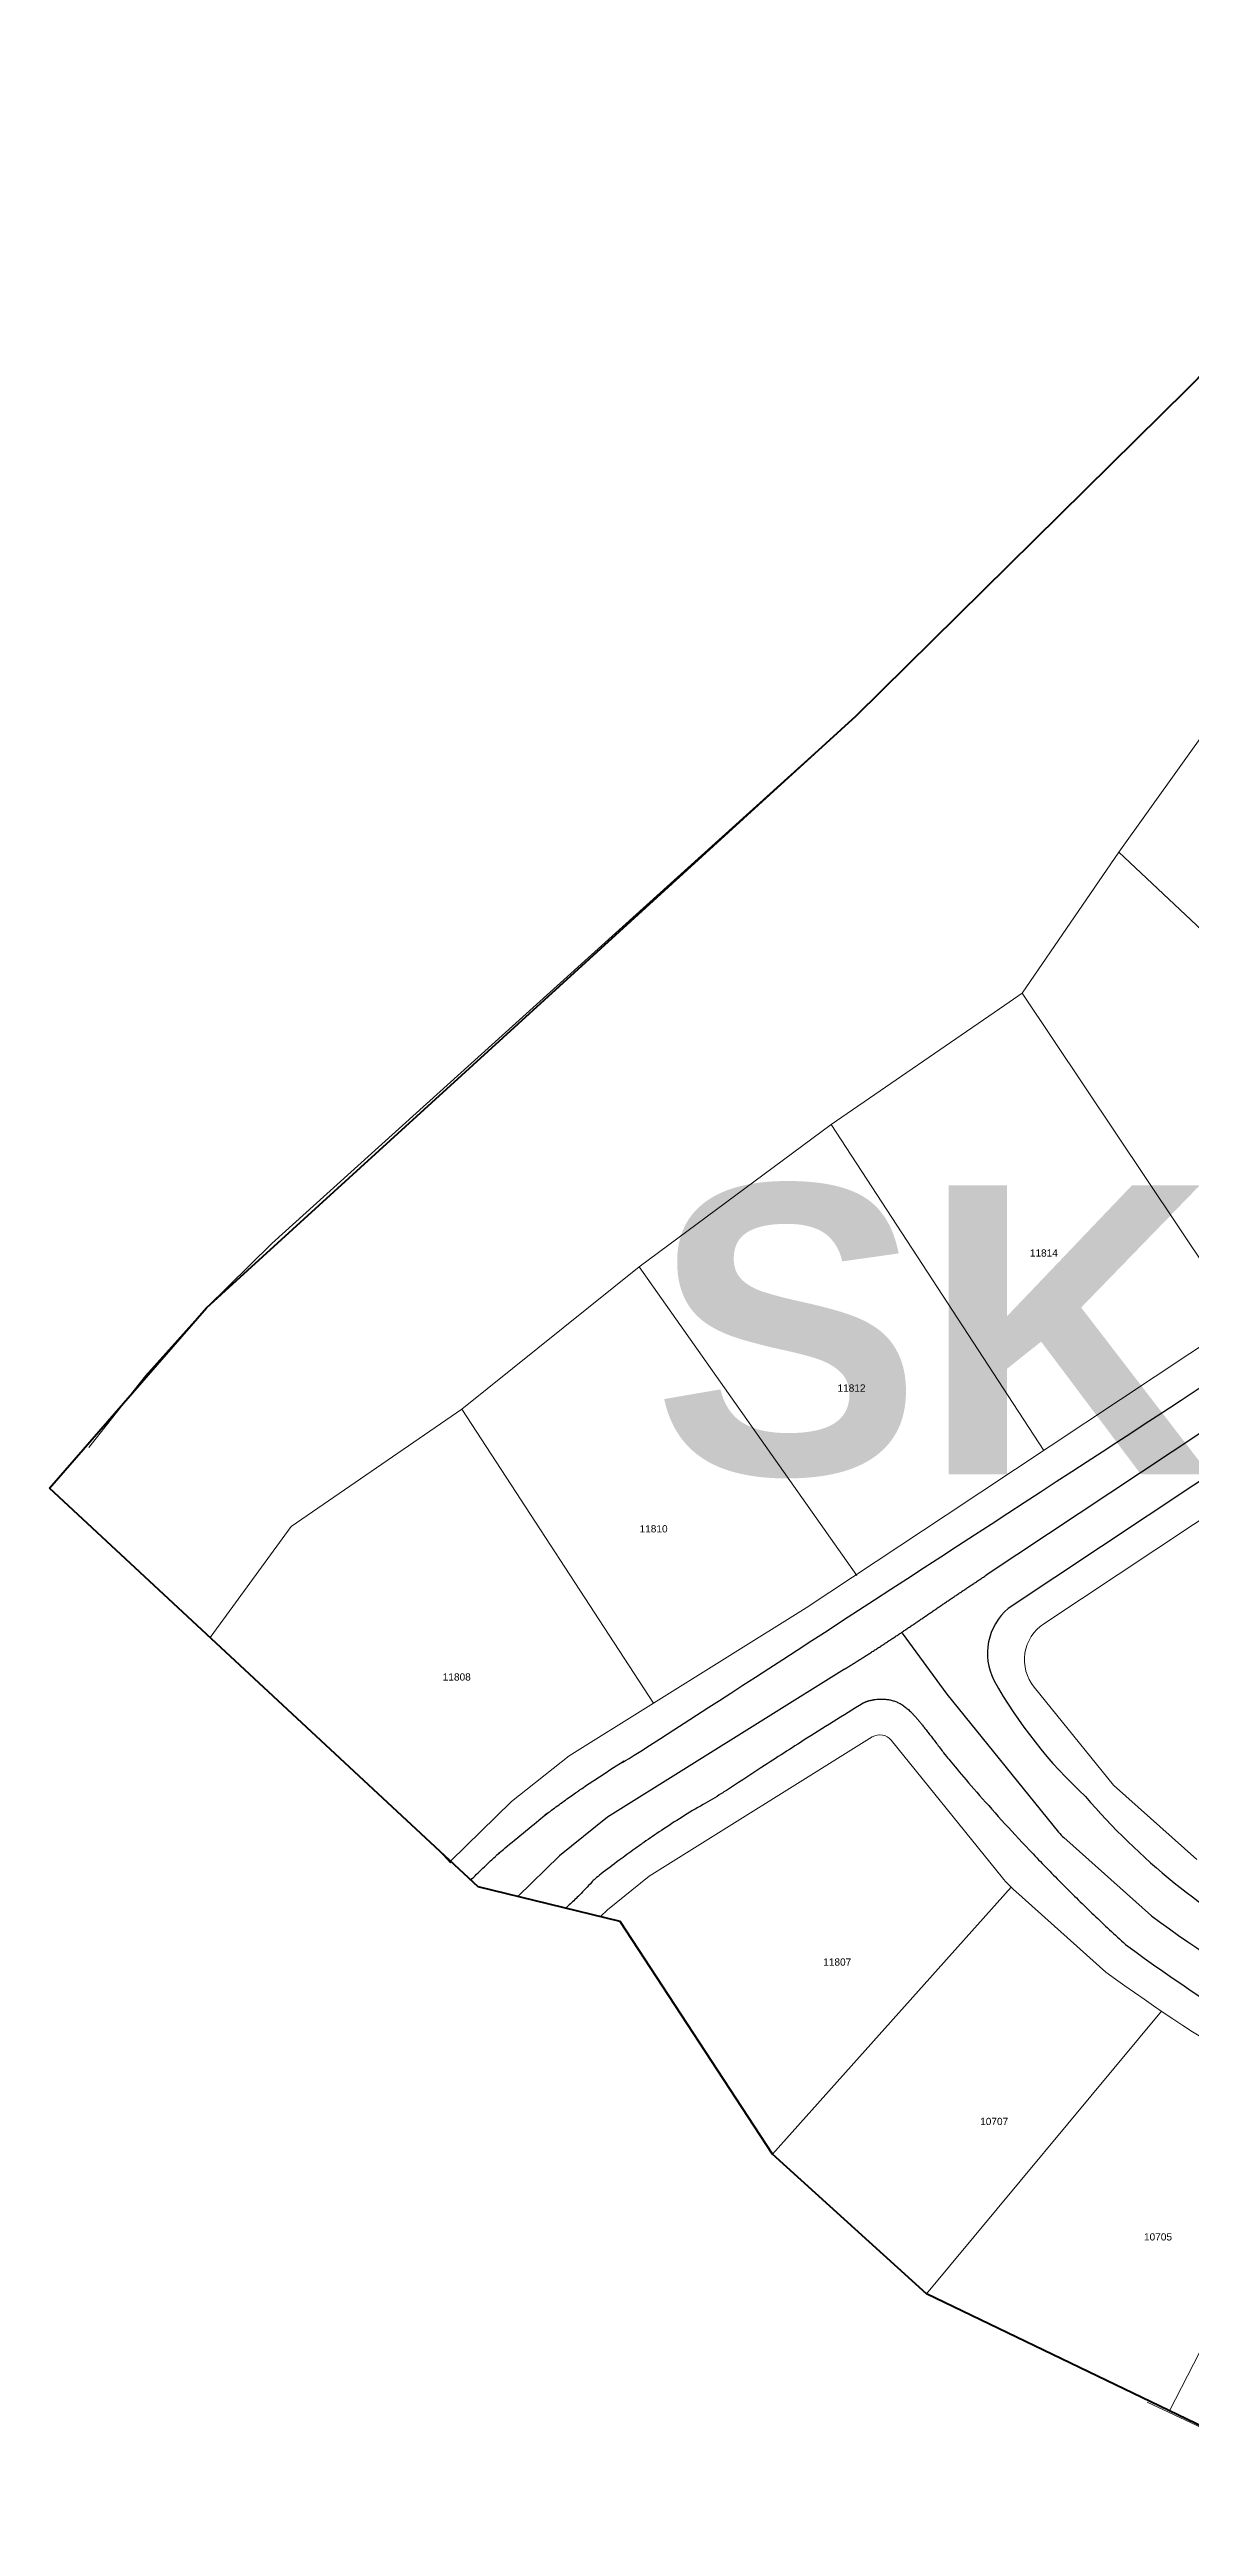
# Model space of a CAD drawing. Header units: inches. Extents: x 0 to 3095142, y 0 to 10137491.
# Drawn here: x 3091418 to 3091813, y 10136626 to 10137483 of the extents above; entities that cross this region are included whole.
import ezdxf
from ezdxf.enums import TextEntityAlignment as Align
from ezdxf.lldxf.tags import DXFTag

# ---------------------------------------------------------------- set-up
doc = ezdxf.new("R2010")
doc.units = ezdxf.units.IN
doc.header["$MEASUREMENT"] = 0
for name, color, linetype, lineweight in [('Addresses', 7, 'Continuous', 0), ('MST Service Group', 30, 'Continuous', 50), ('Parcels', 253, 'Continuous', 0), ('Project Boundary', 4, 'Continuous', 50), ('Right of Way (ROW)', 7, 'SOC_ROW', 0)]:
    doc.layers.add(name, color=color, linetype=linetype, lineweight=lineweight)
doc.layers.add('Centerline', color=250, linetype='CENTERu')
doc.layers.add('E_EOP', color=7, linetype='EOP_LINE')
doc.styles.add('LINETYPES', font='arial.ttf', dxfattribs={"oblique": 10, "height": 1})
doc.styles.add('SOC_LT_S', font='romans.shx')
doc.styles.get("Standard").update_dxf_attribs({"font": 'arial.ttf'})
doc.linetypes.add('CENTERu', pattern='A,1,-1.8,["C",LINETYPES,S=0.7,R=180,X=0.35,Y=0.175],0,["L",LINETYPES,S=0.7,R=180,X=0.1,Y=0.525],-1.8,10', length=14.6)
tags = doc.linetypes.add('EOP_LINE', pattern='A,3,-0.2,["EOP",Standard,S=0.1,R=0,X=-0.1,Y=-0.05],-0.25', length=3.45).pattern_tags.tags
tags[6] = DXFTag(74, 10)
tags = doc.linetypes.add('SOC_ROW', pattern='A,0.399525,-0.04311,["R/W",SOC_LT_S,S=0.049541,R=0,X=0,Y=-0.024771],-0.205888', length=0.648523).pattern_tags.tags
tags[6] = DXFTag(74, 10)

msp = doc.modelspace()

# ---------------------------------------------------------------- linework, layer by layer
at = {"layer": 'Centerline', "ltscale": 5}
for points in [[(3091961.01, 10137122.77), (3091942.61, 10137105.06), (3091930, 10137091.66), (3091917.95, 10137079.74), (3091880.96, 10137048.29), (3091838.84, 10137019.19), (3091742.32, 10136955.19)], [(3091693.29, 10136922.69), (3091611.26, 10136871.52), (3091611.26, 10136871.52)], [(3091611.26, 10136871.52), (3091594.61, 10136858.16), (3091580.25, 10136844.08)]]:
    msp.add_lwpolyline(points, dxfattribs=at)
msp.add_lwpolyline([(3091713.25, 10136935.14), (3091728.74, 10136914.05), (3091767.41, 10136866.29, 0.040402), (3091769.19, 10136864.42), (3091799.54, 10136837.33, 0.053933), (3091906.05, 10136775.92, -0.048769), (3092020.45, 10136704.93), (3092221.54, 10136541.35), (3092236.8, 10136530.41, 0.092095), (3092365.85, 10136472.1), (3092482.16, 10136459.43, -0.073048), (3092606.74, 10136419.3)], format="xyb", dxfattribs=at)
msp.add_open_spline([(3091693.29, 10136922.69), (3091703.27, 10136928.92), (3091713.25, 10136935.14), (3091722.7, 10136942.19), (3091732.51, 10136948.69), (3091742.32, 10136955.19)], degree=5, dxfattribs=at)
at = {"layer": 'E_EOP', "ltscale": 30}
msp.add_lwpolyline([(3091970.54, 10137112.86), (3091952.39, 10137095.39), (3091939.84, 10137082.06), (3091927.25, 10137069.61), (3091889.34, 10137037.38), (3091846.55, 10137007.8), (3091749.91, 10136943.74)], dxfattribs=at)
for points in [[(3091699.73, 10136910.97, -724.725836), (3091699.73, 10136910.97, 0.002289), (3091679.01, 10136897.97, 0.003076), (3091663.7, 10136888.13, 0.00034), (3091652.42, 10136880.78, -0.00228), (3091650.74, 10136879.69, -0.014788), (3091644.38, 10136875.88, 0.01288), (3091637.07, 10136871.54, 0.006089), (3091629.94, 10136866.92, 0.006983), (3091623.82, 10136862.74, 0.003059), (3091620.72, 10136860.52, 0.001739), (3091615.29, 10136856.57, 0.006259), (3091609.05, 10136851.86, 0.018105), (3091606.97, 10136850.13, 0.023508), (3091605.72, 10136848.9, -0.006926), (3091601.64, 10136844.61, -0.009439), (3091599.98, 10136842.97, -0.00511), (3091596.83, 10136840.04)], [(3091790.54, 10136827.45, 0.055578), (3091900.38, 10136763.75, -0.048587), (3092012.14, 10136694.39), (3092213.38, 10136530.68), (3092229.05, 10136519.44, 0.092701), (3092363.49, 10136458.85), (3092477.26, 10136445.96, -0.079604), (3092600.75, 10136407.29)]]:
    msp.add_lwpolyline(points, format="xyb", dxfattribs=at)
for centre, radius, start, end in [((3091763.57, 10136928.08), 20.78, 131.09012, 206.33799), ((3091887.93, 10136999.16), 163.99, 209.31962, 227.29384), ((3091957.49, 10137034.06), 238.4, 220.68269, 241.28428)]:
    msp.add_arc(centre, radius, start, end, dxfattribs=at)
at = {"layer": 'E_EOP', "color": 7, "ltscale": 30}
msp.add_rational_spline([(3091563.95, 10136849.75), (3091566.53, 10136852.31), (3091569.14, 10136854.82), (3091571.79, 10136857.3), (3091573.13, 10136858.55), (3091574.5, 10136859.76), (3091575.91, 10136860.92), (3091580.17, 10136864.44), (3091584.44, 10136867.95), (3091588.72, 10136871.45), (3091589.23, 10136871.87), (3091589.75, 10136872.28), (3091590.28, 10136872.68), (3091592.8, 10136874.58), (3091595.34, 10136876.46), (3091597.91, 10136878.29), (3091600.02, 10136879.8), (3091602.15, 10136881.26), (3091604.31, 10136882.69), (3091610.74, 10136886.96), (3091617.22, 10136891.15), (3091623.77, 10136895.25), (3091636.99, 10136903.53), (3091650.16, 10136911.91), (3091663.28, 10136920.36), (3091678.31, 10136930.06), (3091693.32, 10136939.79), (3091708.32, 10136949.54), (3091737.81, 10136968.73), (3091767.28, 10136987.95), (3091796.72, 10137007.2), (3091815.06, 10137019.18), (3091833.27, 10137031.35), (3091851.36, 10137043.68), (3091859.96, 10137049.54), (3091868.43, 10137055.58), (3091876.78, 10137061.79), (3091882.67, 10137066.17), (3091888.37, 10137070.81), (3091893.85, 10137075.7), (3091901.6, 10137082.6), (3091909.12, 10137089.74), (3091916.42, 10137097.11), (3091922.35, 10137103.1), (3091928.22, 10137109.16), (3091934.02, 10137115.29), (3091937.42, 10137118.89), (3091940.76, 10137122.55), (3091944.03, 10137126.27), (3091946.62, 10137129.22), (3091949.18, 10137132.21), (3091951.71, 10137135.22), (3091954.53, 10137138.59), (3091957.32, 10137141.99), (3091960.08, 10137145.42), (3091960.91, 10137146.46), (3091961.72, 10137147.53), (3091962.5, 10137148.63), (3091971.9, 10137161.94), (3091981.28, 10137175.27), (3091990.62, 10137188.62), (3091995.64, 10137195.8), (3092000.36, 10137203.18), (3092004.78, 10137210.75), (3092012.09, 10137223.27), (3092019.09, 10137235.96), (3092025.78, 10137248.82), (3092026.63, 10137251.98), (3092027.85, 10137260.86), (3092018.33, 10137269.19), (3092012.32, 10137271.98), (3091953.37, 10137305.35), (3091891.27, 10137344.6), (3091828.37, 10137382.36)], [1, 0.999921204347, 0.999921204347, 1, 0.999689315909, 0.999689315909, 1, 0.999998270456, 0.999998270456, 1, 0.999878973616, 0.999878973616, 1, 0.999935687719, 0.999935687719, 1, 0.999904030084, 0.999904030084, 1, 0.999942684356, 0.999942684356, 1, 0.999985979147, 0.999985979147, 1, 0.999998601386, 0.999998601386, 1, 0.999999638388, 0.999999638388, 1, 0.999968297877, 0.999968297877, 1, 0.999859449662, 0.999859449662, 1, 0.999349605035, 0.999349605035, 1, 0.999673889783, 0.999673889783, 1, 0.999958901857, 0.999958901857, 1, 0.999880755752, 0.999880755752, 1, 0.99995661407, 0.99995661407, 1, 0.999965279612, 0.999965279612, 1, 0.999682162405, 0.999682162405, 1, 0.999997852191, 0.999997852191, 1, 0.999445341207, 0.999445341207, 1, 0.99979766702, 0.99979766702, 1, 1, 1, 1, 1, 1, 1, 1], degree=3, knots=[0, 0, 0, 0, 0.03075, 0.03075, 0.03075, 0.091811, 0.091811, 0.091811, 0.096367, 0.096367, 0.096367, 0.134477, 0.134477, 0.134477, 0.162258, 0.162258, 0.162258, 0.196194, 0.196194, 0.196194, 0.22242, 0.22242, 0.22242, 0.235391, 0.235391, 0.235391, 0.239488, 0.239488, 0.239488, 0.241571, 0.241571, 0.241571, 0.261075, 0.261075, 0.261075, 0.302144, 0.302144, 0.302144, 0.390496, 0.390496, 0.390496, 0.453055, 0.453055, 0.453055, 0.475263, 0.475263, 0.475263, 0.513091, 0.513091, 0.513091, 0.535908, 0.535908, 0.535908, 0.55632, 0.55632, 0.55632, 0.618081, 0.618081, 0.618081, 0.623158, 0.623158, 0.623158, 0.704747, 0.704747, 0.704747, 0.754023, 0.754023, 0.754023, 9.895673, 30.323916, 30.323916, 30.323916, 31.318331, 31.318331, 31.318331, 31.318331], dxfattribs=at)
at = {"layer": 'E_EOP', "ltscale": 30}
msp.add_rational_spline([(3091699.73, 10136910.97), (3091702.67, 10136912.79), (3091711.44, 10136913.74), (3091714.69, 10136910.76), (3091716.78, 10136908.01), (3091730.03, 10136890.59), (3091744.07, 10136873.79), (3091758.86, 10136857.64), (3091774.36, 10136842.18), (3091790.54, 10136827.45)], [1, 1, 1, 1, 1, 0.998346021078, 0.997519031617, 0.997519031617, 0.998346021078, 1], degree=5, knots=[0, 0, 0, 0, 0, 0, 1, 1, 1, 1, 1.181941, 1.181941, 1.181941, 1.181941, 1.181941, 1.181941], dxfattribs=at)
at = {"layer": 'Parcels'}
for p, q in [((3091479.39, 10136941.4), (3091473.78, 10136933.61)), ((3091798.04, 10136669.14), (3091798.04, 10136669.14))]:
    msp.add_line(p, q, dxfattribs=at)
for points in [[(3091431.76, 10136999.38), (3091451.41, 10137024.19), (3091472.54, 10137047.75), (3091495.08, 10137069.97), (3091697.39, 10137252.55), (3091811.86, 10137365.63)], [(3091830.54, 10137264.57), (3091788.26, 10137205.4), (3091901.65, 10137098.78)], [(3091688.7, 10137111.21), (3091748.83, 10137152.5), (3091754.76, 10137156.57), (3091788.26, 10137205.4)], [(3091754.83, 10137156.61), (3091830.31, 10137043.68)], [(3091697.51, 10136955.1), (3091622.2, 10137061.95), (3091688.7, 10137111.21), (3091762.26, 10136998.41)], [(3091627.21, 10136910.94), (3091560.81, 10137012.68), (3091622.2, 10137061.95)], [(3091479.39, 10136941.4), (3091501.79, 10136972.02), (3091560.81, 10137012.68)], [(3091556.96, 10136855.66), (3091553.29, 10136859.73)], [(3091557.35, 10136855.95), (3091556.96, 10136855.66)], [(3091803.01, 10136804.35), (3091721.73, 10136706.58), (3091668.33, 10136754.85), (3091750.97, 10136847.25)], [(3091668.33, 10136754.85), (3091615.71, 10136835.44)], [(3091859.59, 10136770.57), (3091805.76, 10136666.06), (3091721.73, 10136706.58)], [(3091798.04, 10136669.14), (3091858.48, 10136640.67), (3091883.18, 10136622.19)]]:
    msp.add_lwpolyline(points, dxfattribs=at)
at = {"layer": 'Project Boundary', "ltscale": 5}
for points in [[(3091418.15, 10136985.3), (3091472.54, 10137047.75), (3091697.39, 10137252.55), (3091811.86, 10137365.63), (3091927.77, 10137483.09), (3091985.01, 10137454.19), (3092173.9, 10137364.62), (3092509.19, 10137181.88), (3092781.29, 10137091.43)], [(3092879.84, 10136195.42), (3092477.35, 10136308.58), (3092442.74, 10136311.28), (3092405.35, 10136315.73), (3092254.94, 10136339.52), (3091858.48, 10136640.67), (3091721.73, 10136706.58), (3091668.33, 10136754.85), (3091615.71, 10136835.44), (3091566.53, 10136847.42), (3091418.15, 10136985.3)]]:
    msp.add_lwpolyline(points, dxfattribs=at)
at = {"layer": 'Right of Way (ROW)', "ltscale": 80}
for points in [[(3091820.03, 10137373.91), (3091899.66, 10137325.71), (3091979.23, 10137277.29), (3092007.4, 10137261.66, -0.423894), (3092011.87, 10137245), (3092004.44, 10137232.58), (3091995.03, 10137216.23), (3091986.86, 10137203.08), (3091967.46, 10137173.04), (3091942.22, 10137139.38), (3091924.82, 10137122.64), (3091912.1, 10137109.12), (3091901.04, 10137098.18), (3091865.72, 10137068.15), (3091824.83, 10137039.89), (3091728.5, 10136976.03), (3091680.06, 10136943.9), (3091598.03, 10136892.73), (3091578, 10136876.88), (3091556.99, 10136856.28)], [(3091852.86, 10136998.48), (3091762.29, 10136938.44, 0.442344), (3091758.92, 10136916.5), (3091786.38, 10136882.59), (3091815.26, 10136856.81, 0.053616)], [(3091625.75, 10136851.1), (3091702.93, 10136899.24, -0.378692), (3091709.46, 10136898.14), (3091747.97, 10136850.56, 0.040402), (3091752.54, 10136845.77), (3091783.79, 10136817.87, 0.054225), (3091895.47, 10136753.26, -0.048433), (3092004.97, 10136685.3), (3092206.35, 10136521.48), (3092222.37, 10136509.99, 0.093233), (3092361.53, 10136447.42), (3092478.74, 10136434.65, -0.069331), (3092590.67, 10136399.31, -0.387762), (3092596.77, 10136384.32), (3092560.26, 10136285.27)]]:
    msp.add_lwpolyline(points, format="xyb", dxfattribs=at)
msp.add_lwpolyline([(3091625.75, 10136851.1), (3091611.23, 10136839.44), (3091608.86, 10136837.11)], dxfattribs=at)

# ---------------------------------------------------------------- texts
at = {"layer": 'Addresses'}
for s, p in [('11814', (3091762.29, 10137066.7)), ('11812', (3091695.72, 10137019.97)), ('11810', (3091627.22, 10136971.27)), ('11808', (3091559.1, 10136920.01)), ('11807', (3091690.78, 10136821.38)), ('10707', (3091745.1, 10136766.23)), ('10705', (3091801.8, 10136726.28))]:
    msp.add_text(s, height=2.5, dxfattribs=at).set_placement(p, align=Align.MIDDLE_CENTER)
at = {"layer": 'MST Service Group', "ltscale": 5, "insert": (3091626.86, 10137090.12), "char_height": 100, "attachment_point": 1}
msp.add_mtext_dynamic_manual_height_columns('{\\fArial|b1|i0|c0|p34;SKR-FDH001}', width=2883.8525, gutter_width=1, heights=[0], dxfattribs=at)

doc.saveas('drawing.dxf')
